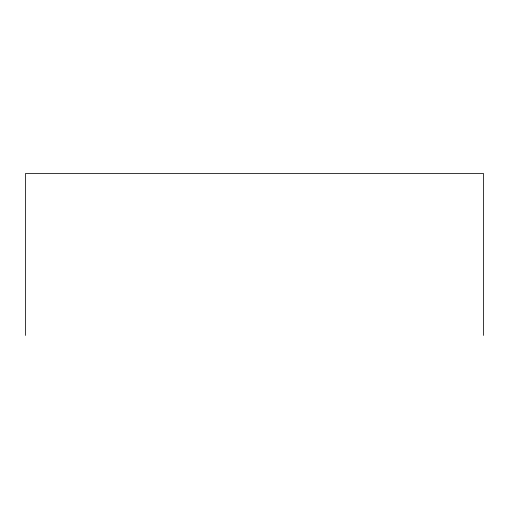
<?xml version="1.0" encoding="UTF-8"?>
<svg xmlns="http://www.w3.org/2000/svg" width="509" height="509" viewBox="0 0 509 509"><rect width="100%" height="100%" fill="white"/><g stroke="black" fill="none" stroke-linecap="round" stroke-linejoin="round"><path stroke-width="0.76" d="M483.55 335.437L483.55 173.563L25.45 173.563L25.45 335.437"/></g></svg>
